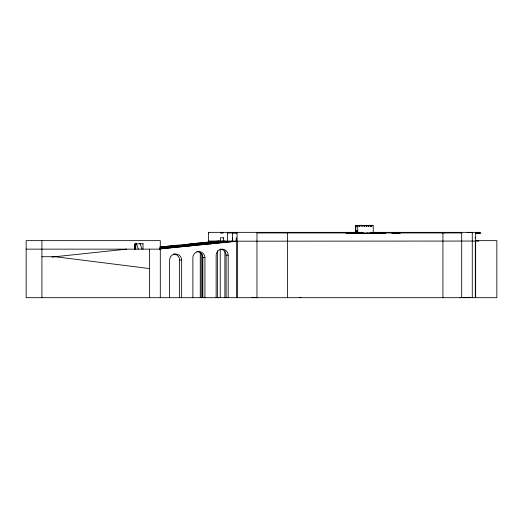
<?xml version="1.0" encoding="UTF-8"?>
<svg xmlns="http://www.w3.org/2000/svg" width="523" height="523" viewBox="0 0 523 523"><rect width="100%" height="100%" fill="white"/><g stroke="black" fill="none" stroke-linecap="round" stroke-linejoin="round"><path stroke-width="0.78" d="M299.516 297.685L301.098 297.293M190.379 245.784L190.895 245.758M201.244 244.313L186.312 245.764M478.695 241.051L236.618 241.195L236.618 237.958L236.213 237.958L236.213 241.195L232.748 241.142L206.703 243.744M52.006 257.055L126.631 249.144M159.861 247.026L218.679 241.051M159.96 247.183L177.506 245.228M220.327 241.051L189.607 244.006M223.615 241.051L207.67 242.835M202.434 244.195L210.494 243.398M159.548 248.497L202.525 244.195M213.149 243.097L232.774 241.142L232.545 237.893L232.604 241.136L223.491 241.051L223.491 237.815M159.992 248.497L187.025 245.764M159.515 248.896L236.167 241.195M159.437 248.981L236.926 241.195L236.926 297.685M222.125 242.659L222.648 242.633M210.154 243.868L210.671 243.842M203.676 244.444L204.192 244.418M187.796 246.124L188.319 246.091M173.806 247.529L174.322 247.503M467.209 232.467L470.412 232.356M459.998 297.685L470.412 297.319M357.837 225.328L356.536 225.328L356.536 226.243M364.028 225.361L366.139 225.361L366.08 226.243M368.826 225.315L372.265 225.328M359.791 225.433L356.176 225.433L356.241 226.243L357.301 226.243L357.235 225.498M360.092 225.452L361.942 225.452M365.1 225.452L367.041 225.452M367.218 225.433L372.899 225.498M360.367 225.498L369.035 225.563M359.661 225.648L361.458 225.648M358.87 226.243L359.68 226.243L359.68 225.315L361.766 225.315L361.766 226.243L362.321 226.243L362.321 225.524M365.917 226.243L367.041 226.243M370.238 226.243L371.781 226.243M480.735 232.356L370.689 232.356L370.689 233.363M392.028 232.715L392.381 232.715M220.575 232.957L223.19 232.957M227.564 232.957L236.808 232.957M392.453 232.957L347.095 232.957L347.095 232.356M393.388 232.957L398.729 232.957M399.729 232.957L461.561 232.957L461.561 232.356M479.911 232.957L475.492 232.957L475.492 232.356M399.99 233.363L392.119 233.363L392.119 232.356M475.649 233.363L480.735 233.363M223.556 237.815L220.477 237.815L220.477 241.051M475.008 237.815L475.649 237.815M475.616 240.645L496.85 240.645L496.85 297.685L26.15 297.685L26.15 240.645L160.299 240.645L160.299 297.685M208.455 241.051L225.263 241.051L160.031 247.51M235.912 241.195L236.926 241.195M143.23 243.79L134.888 243.79L134.888 249.144M26.15 249.144L160.299 249.144M221.641 249.334A6.067 6.014 -90 0 1 226.106 255.191L228.185 255.191L228.185 297.685M41.912 256.721L55.118 256.721L149.539 268.58M196.818 251.55A6.067 6.014 -90 0 1 202.839 257.623L204.918 257.623L204.918 297.685M173.551 253.982A6.067 6.014 -90 0 1 179.566 260.049L181.651 260.049L181.651 297.685M251.994 297.299L257.636 297.685M217.104 297.312L218.679 297.685M194.765 244.149L172.244 246.438M139.883 243.313L142.014 249.144M136.255 243.313L138.386 249.144M478.656 240.645L478.656 241.051M475.812 232.356L475.812 232.957M475.649 232.356L475.649 297.685M475.309 241.051L475.309 297.685M472.276 232.356L472.276 297.685M472.125 232.356L472.125 232.957M461.698 232.356L461.698 297.685M444.942 232.356L444.942 232.957M442.929 232.356L442.929 297.685M442.765 232.356L442.765 232.957M399.82 232.957L399.82 233.363M392.028 232.356L392.028 232.957M385.614 232.356L385.614 233.363L346.213 233.363L346.213 232.356M385.216 232.356L385.216 232.957M373.213 232.212L373.213 225.459L371.14 225.433L371.16 226.243M373.213 232.957L373.213 233.363M371.395 225.459L371.395 226.243M370.99 225.498L370.99 226.243M370.859 226.243L370.859 225.648L368.65 225.648L368.65 226.243M370.853 232.356L370.853 233.363M369.258 232.957L369.258 233.363M369.075 225.648L369.075 226.243L368.205 226.243L368.205 225.511M368.421 225.511L368.421 226.243M367.839 232.957L367.839 233.363M367.244 232.957L367.244 233.363M366.773 225.511L366.773 226.243M366.538 225.511L366.538 226.243M364.433 225.361L364.433 226.243L363.747 226.243L363.747 225.524M364.198 225.361L364.198 226.243M363.753 232.957L363.753 233.363M363.125 232.957L363.125 233.363M362.158 233.363L362.158 232.356L208.455 232.356L208.455 242.665M362.086 225.524L362.086 226.243M362.079 232.356L362.079 233.363M359.935 226.243L359.935 225.563L355.45 225.498L355.45 232.212M359.242 225.498L359.242 226.243M357.732 225.498L357.732 232.212M357.732 232.957L357.732 233.363M357.032 225.328L357.032 226.243M357.052 232.153L357.052 230.532L356.464 230.532L356.464 232.153M355.79 225.491L355.79 232.212M346.919 232.356L346.919 233.363M346.376 232.356L346.376 232.957L257.139 232.957L257.139 232.356M287.552 232.356L287.539 297.685M256.963 232.356L256.963 297.685M237.089 232.356L237.089 297.685M236.507 232.356L236.507 232.957M236.37 232.356L236.37 232.957M235.919 232.356L235.919 232.957M235.618 232.356L235.618 232.957M234.324 232.356L234.324 232.957M233.238 232.356L233.238 232.957M233.029 232.356L233.029 232.957M232.931 232.356L232.931 232.957M232.722 232.356L232.722 232.957M232.63 232.356L232.63 232.957M232.421 232.356L232.421 241.129M232.304 232.356L232.304 232.957M227.865 232.356L227.793 232.957M227.564 232.356L227.498 241.129M226.106 255.191L226.106 297.685M224.883 250.818L224.883 297.685M222.916 232.356L222.916 232.957M221.301 232.356L221.301 232.957M221.026 232.356L221.026 232.957M220.242 248.915L220.242 297.685M217.411 250.772L217.411 297.685M216.149 297.685L216.149 255.191A6.067 6.014 -90 0 1 222.17 249.125A6.067 6.014 -90 0 1 228.185 255.191M208.808 232.356L208.808 232.957M202.839 257.623L202.839 297.685M202.525 254.727L202.525 297.685M201.244 253.21L201.244 297.685M200.263 252.524L200.263 297.685M192.882 297.685L192.882 257.623A6.067 6.014 -90 0 1 198.897 251.55A6.067 6.014 -90 0 1 204.918 257.623M179.566 260.049L179.566 297.685M169.615 297.685L169.615 260.049A6.067 6.014 -90 0 1 175.63 253.982A6.067 6.014 -90 0 1 181.651 260.049M149.539 249.144L149.539 297.685M142.975 243.79L143.021 249.144M135.725 243.476L135.725 249.144M135.294 249.144L135.294 244.274L134.96 244.274L134.96 249.144M135.137 243.79L135.137 249.144M41.912 240.645L41.912 297.685M399.624 233.363L399.624 232.957L399.585 233.363M392.453 233.363L392.453 232.356L392.381 233.363"/></g></svg>
